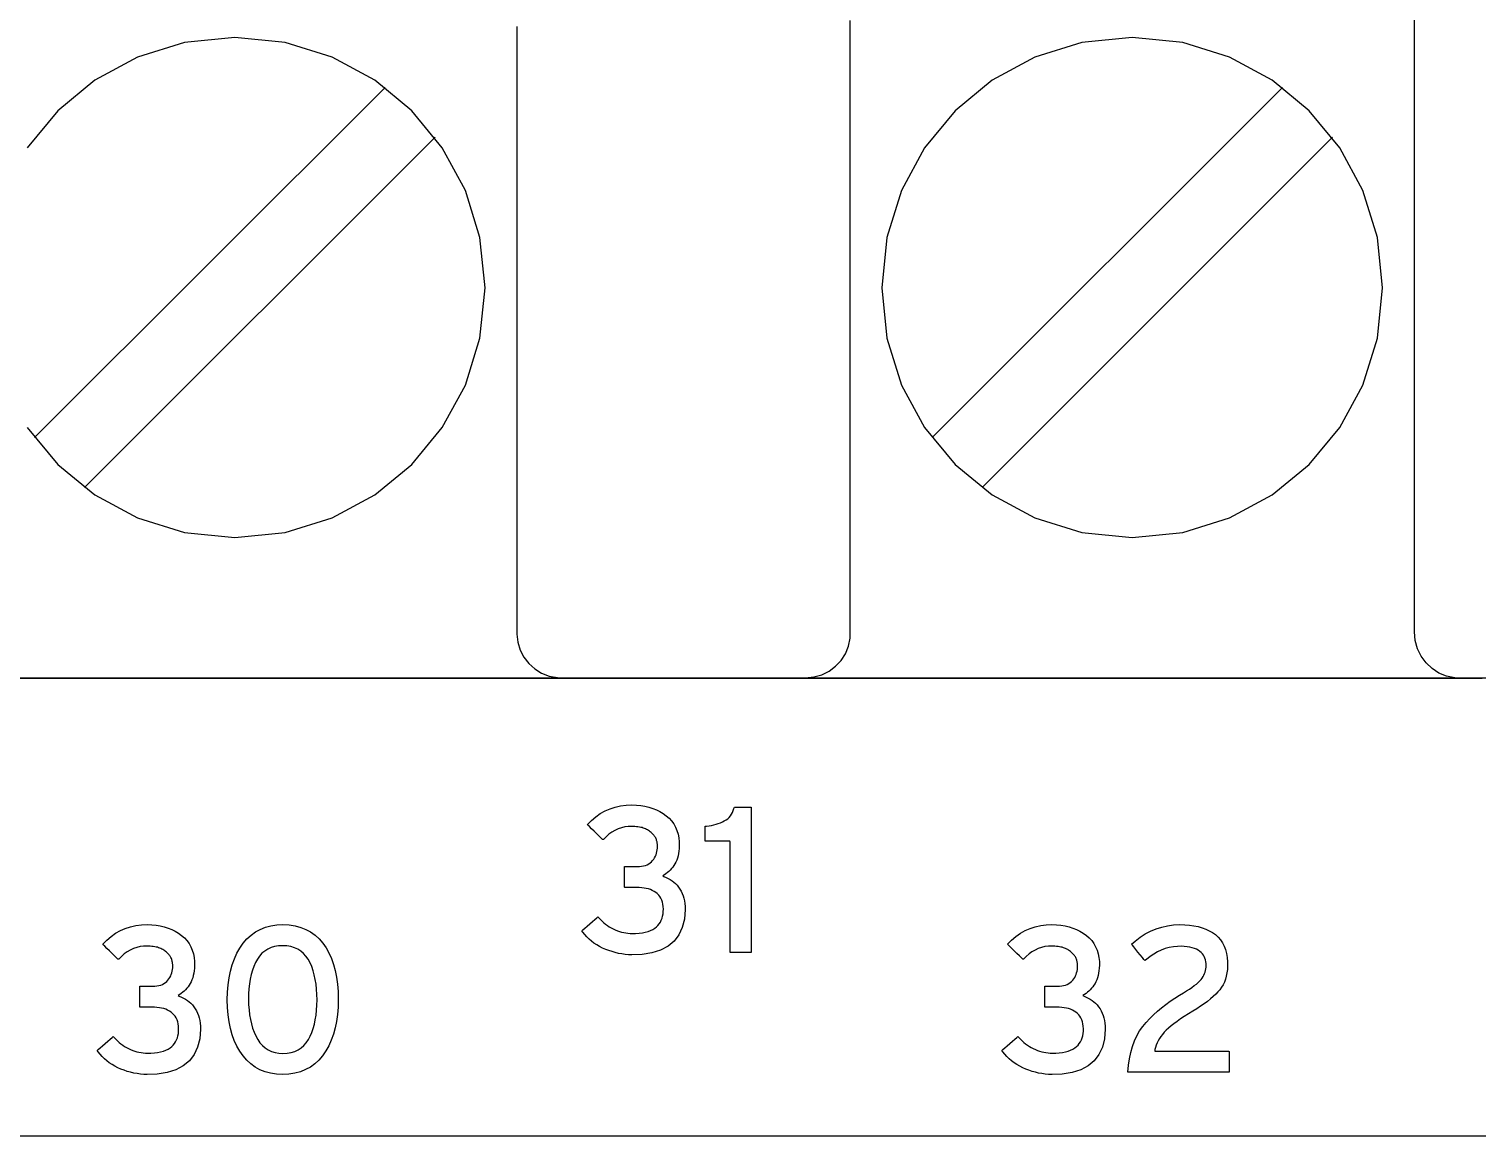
# Model space of a CAD drawing. Extents: x 1 to 47.7, y 0.2 to 35.
# Drawn here: x 36.133 to 37.102, y 8.915 to 9.655 of the extents above; entities that cross this region are included whole.
import ezdxf

# ---------------------------------------------------------------- set-up
doc = ezdxf.new("R2010")
doc.units = 0
doc.header["$MEASUREMENT"] = 0
for name, color, linetype in [('7_1__EMPTY_IO_BOARD_POSITI', 7, 'CONTINUOUS'), ('7_2___8__INDEPENDENT_INPUT', 7, 'CONTINUOUS'), ('7_3___8__OPTOISO_INDEPENDE', 7, 'CONTINUOUS'), ('7_4___24__OPTOISO_INDEPEND', 7, 'CONTINUOUS'), ('7_5___8__INDEPENDENT_INPUT', 7, 'CONTINUOUS'), ('7_6____8__INDEPENDENT_INPU', 7, 'CONTINUOUS'), ('7_7____8__OPTOISO_INDEPEND', 7, 'CONTINUOUS'), ('7_8____8__OPTOISO_INDEPEND', 7, 'CONTINUOUS'), ('8_0_____DWG', 7, 'CONTINUOUS')]:
    doc.layers.add(name, color=color, linetype=linetype)

msp = doc.modelspace()

# ---------------------------------------------------------------- linework, layer by layer
at = {"layer": '7_1__EMPTY_IO_BOARD_POSITI'}
msp.add_lwpolyline([(37.13743, 9.22102), (37.09913, 9.22102), (37.05649, 9.22102), (37.00964, 9.22102), (36.95875, 9.22102), (36.90397, 9.22102), (36.84545, 9.22102), (36.78335, 9.22102), (36.71782, 9.22102), (36.649, 9.22102), (36.57706, 9.22102), (36.50215, 9.22102), (36.42441, 9.22102), (36.34401, 9.22102), (36.2611, 9.22102), (36.17582, 9.22102), (36.08834, 9.22102)], dxfattribs=at)
at = {"layer": '7_2___8__INDEPENDENT_INPUT'}
for points in [[(37.10204, 9.22109), (37.10156, 9.22109), (37.1003, 9.22109), (37.0985, 9.22109), (37.0964, 9.22109), (37.09423, 9.22109), (37.09225, 9.22109), (37.09069, 9.22109), (37.08979, 9.22109), (37.08678, 9.22123), (37.08124, 9.22232), (37.07612, 9.22441), (37.07151, 9.22738), (37.06751, 9.23114), (37.06423, 9.23559), (37.06176, 9.24061), (37.06021, 9.24611), (37.05966, 9.25199), (37.05966, 9.26857), (37.05966, 9.31268), (37.05966, 9.37585), (37.05966, 9.4496), (37.05966, 9.52547), (37.05966, 9.59499), (37.05966, 9.64969), (37.05966, 9.6811)], [(36.45969, 9.65668), (36.45969, 9.62695), (36.45969, 9.57518), (36.45969, 9.50938), (36.45969, 9.43756), (36.45969, 9.36775), (36.45969, 9.30796), (36.45969, 9.26621), (36.45969, 9.25051), (36.46023, 9.24495), (36.46178, 9.23974), (36.46426, 9.23499), (36.46754, 9.23078), (36.47154, 9.22722), (36.47615, 9.22441), (36.48127, 9.22243), (36.4868, 9.2214), (36.49131, 9.22127), (36.50311, 9.22127), (36.52367, 9.22127), (36.54979, 9.22127), (36.57829, 9.22127), (36.606, 9.22127), (36.62974, 9.22127), (36.64631, 9.22127), (36.65254, 9.22127), (36.65824, 9.22179), (36.66358, 9.22331), (36.66846, 9.22571), (36.67277, 9.22891), (36.67642, 9.23281), (36.67931, 9.2373), (36.68134, 9.24229), (36.6824, 9.24769), (36.68253, 9.2546), (36.68253, 9.28433), (36.68253, 9.3361), (36.68253, 9.4019), (36.68253, 9.47372), (36.68253, 9.54353), (36.68253, 9.60332), (36.68253, 9.64507), (36.68253, 9.66077)], [(36.13223, 9.38863), (36.15267, 9.36391), (36.17745, 9.34351), (36.20589, 9.32811), (36.23732, 9.31838), (36.27108, 9.31499), (36.30477, 9.31838), (36.33617, 9.32811), (36.36458, 9.34351), (36.38933, 9.36391), (36.40976, 9.38863), (36.42519, 9.41701), (36.43494, 9.44838), (36.43834, 9.48206), (36.43494, 9.51577), (36.42519, 9.54718), (36.40976, 9.57563), (36.38933, 9.60042), (36.36458, 9.62088), (36.33617, 9.63634), (36.30477, 9.64611), (36.27108, 9.64952), (36.23732, 9.64611), (36.20589, 9.63634), (36.17745, 9.62088), (36.15267, 9.60042), (36.13223, 9.57563)], [(36.13723, 9.38183), (36.3715, 9.6161)], [(36.73723, 9.38183), (36.9715, 9.6161)], [(36.17065, 9.34841), (36.40492, 9.58268)], [(36.77066, 9.34841), (37.00492, 9.58268)], [(36.03925, 9.22109), (36.16509, 9.22109), (36.28646, 9.22109), (36.40295, 9.22109), (36.51408, 9.22109), (36.61943, 9.22109), (36.71854, 9.22109), (36.81096, 9.22109), (36.89627, 9.22109), (36.9361, 9.22109), (36.97399, 9.22109), (37.00988, 9.22109), (37.04371, 9.22109), (37.07542, 9.22109), (37.10496, 9.22109)]]:
    msp.add_lwpolyline(points, dxfattribs=at)
msp.add_lwpolyline([(36.70365, 9.48206), (36.70705, 9.44838), (36.7168, 9.41701), (36.73224, 9.38863), (36.75268, 9.36391), (36.77745, 9.34351), (36.80589, 9.32811), (36.83733, 9.31838), (36.87108, 9.31499), (36.90478, 9.31838), (36.93617, 9.32811), (36.96458, 9.34351), (36.98934, 9.36391), (37.00977, 9.38863), (37.02519, 9.41701), (37.03494, 9.44838), (37.03834, 9.48206), (37.03494, 9.51577), (37.02519, 9.54718), (37.00977, 9.57563), (36.98934, 9.60042), (36.96458, 9.62088), (36.93617, 9.63634), (36.90478, 9.64611), (36.87108, 9.64952), (36.83733, 9.64611), (36.80589, 9.63634), (36.77745, 9.62088), (36.75268, 9.60042), (36.73224, 9.57563), (36.7168, 9.54718), (36.70705, 9.51577)], close=True, dxfattribs=at)
at = {"layer": '7_3___8__OPTOISO_INDEPENDE'}
for points in [[(37.10204, 9.22109), (37.10156, 9.22109), (37.1003, 9.22109), (37.0985, 9.22109), (37.0964, 9.22109), (37.09423, 9.22109), (37.09225, 9.22109), (37.09069, 9.22109), (37.08979, 9.22109), (37.08678, 9.22123), (37.08124, 9.22232), (37.07612, 9.22441), (37.07151, 9.22738), (37.06751, 9.23114), (37.06423, 9.23559), (37.06176, 9.24061), (37.06021, 9.24611), (37.05966, 9.25199), (37.05966, 9.26857), (37.05966, 9.31268), (37.05966, 9.37585), (37.05966, 9.4496), (37.05966, 9.52547), (37.05966, 9.59499), (37.05966, 9.64969), (37.05966, 9.6811)], [(36.45969, 9.65668), (36.45969, 9.62695), (36.45969, 9.57518), (36.45969, 9.50938), (36.45969, 9.43756), (36.45969, 9.36775), (36.45969, 9.30796), (36.45969, 9.26621), (36.45969, 9.25051), (36.46023, 9.24495), (36.46178, 9.23974), (36.46426, 9.23499), (36.46754, 9.23078), (36.47154, 9.22722), (36.47615, 9.22441), (36.48127, 9.22243), (36.4868, 9.2214), (36.49131, 9.22127), (36.50311, 9.22127), (36.52367, 9.22127), (36.54979, 9.22127), (36.57829, 9.22127), (36.606, 9.22127), (36.62974, 9.22127), (36.64631, 9.22127), (36.65254, 9.22127), (36.65824, 9.22179), (36.66358, 9.22331), (36.66846, 9.22571), (36.67277, 9.22891), (36.67642, 9.23281), (36.67931, 9.2373), (36.68134, 9.24229), (36.6824, 9.24769), (36.68253, 9.2546), (36.68253, 9.28433), (36.68253, 9.3361), (36.68253, 9.4019), (36.68253, 9.47372), (36.68253, 9.54353), (36.68253, 9.60332), (36.68253, 9.64507), (36.68253, 9.66077)], [(36.13223, 9.38863), (36.15267, 9.36391), (36.17745, 9.34351), (36.20589, 9.32811), (36.23732, 9.31838), (36.27108, 9.31499), (36.30477, 9.31838), (36.33617, 9.32811), (36.36458, 9.34351), (36.38933, 9.36391), (36.40976, 9.38863), (36.42519, 9.41701), (36.43494, 9.44838), (36.43834, 9.48206), (36.43494, 9.51577), (36.42519, 9.54718), (36.40976, 9.57563), (36.38933, 9.60042), (36.36458, 9.62088), (36.33617, 9.63634), (36.30477, 9.64611), (36.27108, 9.64952), (36.23732, 9.64611), (36.20589, 9.63634), (36.17745, 9.62088), (36.15267, 9.60042), (36.13223, 9.57563)], [(36.13723, 9.38183), (36.3715, 9.6161)], [(36.73723, 9.38183), (36.9715, 9.6161)], [(36.17065, 9.34841), (36.40492, 9.58268)], [(36.77066, 9.34841), (37.00492, 9.58268)], [(36.03925, 9.22109), (36.16509, 9.22109), (36.28646, 9.22109), (36.40295, 9.22109), (36.51408, 9.22109), (36.61943, 9.22109), (36.71854, 9.22109), (36.81096, 9.22109), (36.89627, 9.22109), (36.9361, 9.22109), (36.97399, 9.22109), (37.00988, 9.22109), (37.04371, 9.22109), (37.07542, 9.22109), (37.10496, 9.22109)]]:
    msp.add_lwpolyline(points, dxfattribs=at)
msp.add_lwpolyline([(36.70365, 9.48206), (36.70705, 9.44838), (36.7168, 9.41701), (36.73224, 9.38863), (36.75268, 9.36391), (36.77745, 9.34351), (36.80589, 9.32811), (36.83733, 9.31838), (36.87108, 9.31499), (36.90478, 9.31838), (36.93617, 9.32811), (36.96458, 9.34351), (36.98934, 9.36391), (37.00977, 9.38863), (37.02519, 9.41701), (37.03494, 9.44838), (37.03834, 9.48206), (37.03494, 9.51577), (37.02519, 9.54718), (37.00977, 9.57563), (36.98934, 9.60042), (36.96458, 9.62088), (36.93617, 9.63634), (36.90478, 9.64611), (36.87108, 9.64952), (36.83733, 9.64611), (36.80589, 9.63634), (36.77745, 9.62088), (36.75268, 9.60042), (36.73224, 9.57563), (36.7168, 9.54718), (36.70705, 9.51577)], close=True, dxfattribs=at)
at = {"layer": '7_4___24__OPTOISO_INDEPEND'}
for points in [[(37.10204, 9.22109), (37.10156, 9.22109), (37.1003, 9.22109), (37.0985, 9.22109), (37.0964, 9.22109), (37.09423, 9.22109), (37.09225, 9.22109), (37.09069, 9.22109), (37.08979, 9.22109), (37.08678, 9.22123), (37.08124, 9.22232), (37.07612, 9.22441), (37.07151, 9.22738), (37.06751, 9.23114), (37.06423, 9.23559), (37.06176, 9.24061), (37.06021, 9.24611), (37.05966, 9.25199), (37.05966, 9.26857), (37.05966, 9.31268), (37.05966, 9.37585), (37.05966, 9.4496), (37.05966, 9.52547), (37.05966, 9.59499), (37.05966, 9.64969), (37.05966, 9.6811)], [(36.45969, 9.65668), (36.45969, 9.62695), (36.45969, 9.57518), (36.45969, 9.50938), (36.45969, 9.43756), (36.45969, 9.36775), (36.45969, 9.30796), (36.45969, 9.26621), (36.45969, 9.25051), (36.46023, 9.24495), (36.46178, 9.23974), (36.46426, 9.23499), (36.46754, 9.23078), (36.47154, 9.22722), (36.47615, 9.22441), (36.48127, 9.22243), (36.4868, 9.2214), (36.49131, 9.22127), (36.50311, 9.22127), (36.52367, 9.22127), (36.54979, 9.22127), (36.57829, 9.22127), (36.606, 9.22127), (36.62974, 9.22127), (36.64631, 9.22127), (36.65254, 9.22127), (36.65824, 9.22179), (36.66358, 9.22331), (36.66846, 9.22571), (36.67277, 9.22891), (36.67642, 9.23281), (36.67931, 9.2373), (36.68134, 9.24229), (36.6824, 9.24769), (36.68253, 9.2546), (36.68253, 9.28433), (36.68253, 9.3361), (36.68253, 9.4019), (36.68253, 9.47372), (36.68253, 9.54353), (36.68253, 9.60332), (36.68253, 9.64507), (36.68253, 9.66077)], [(36.13223, 9.38863), (36.15267, 9.36391), (36.17745, 9.34351), (36.20589, 9.32811), (36.23732, 9.31838), (36.27108, 9.31499), (36.30477, 9.31838), (36.33617, 9.32811), (36.36458, 9.34351), (36.38933, 9.36391), (36.40976, 9.38863), (36.42519, 9.41701), (36.43494, 9.44838), (36.43834, 9.48206), (36.43494, 9.51577), (36.42519, 9.54718), (36.40976, 9.57563), (36.38933, 9.60042), (36.36458, 9.62088), (36.33617, 9.63634), (36.30477, 9.64611), (36.27108, 9.64952), (36.23732, 9.64611), (36.20589, 9.63634), (36.17745, 9.62088), (36.15267, 9.60042), (36.13223, 9.57563)], [(36.13723, 9.38183), (36.3715, 9.6161)], [(36.73723, 9.38183), (36.9715, 9.6161)], [(36.17065, 9.34841), (36.40492, 9.58268)], [(36.77066, 9.34841), (37.00492, 9.58268)], [(36.03925, 9.22109), (36.16509, 9.22109), (36.28646, 9.22109), (36.40295, 9.22109), (36.51408, 9.22109), (36.61943, 9.22109), (36.71854, 9.22109), (36.81096, 9.22109), (36.89627, 9.22109), (36.9361, 9.22109), (36.97399, 9.22109), (37.00988, 9.22109), (37.04371, 9.22109), (37.07542, 9.22109), (37.10496, 9.22109)]]:
    msp.add_lwpolyline(points, dxfattribs=at)
msp.add_lwpolyline([(36.70365, 9.48206), (36.70705, 9.44838), (36.7168, 9.41701), (36.73224, 9.38863), (36.75268, 9.36391), (36.77745, 9.34351), (36.80589, 9.32811), (36.83733, 9.31838), (36.87108, 9.31499), (36.90478, 9.31838), (36.93617, 9.32811), (36.96458, 9.34351), (36.98934, 9.36391), (37.00977, 9.38863), (37.02519, 9.41701), (37.03494, 9.44838), (37.03834, 9.48206), (37.03494, 9.51577), (37.02519, 9.54718), (37.00977, 9.57563), (36.98934, 9.60042), (36.96458, 9.62088), (36.93617, 9.63634), (36.90478, 9.64611), (36.87108, 9.64952), (36.83733, 9.64611), (36.80589, 9.63634), (36.77745, 9.62088), (36.75268, 9.60042), (36.73224, 9.57563), (36.7168, 9.54718), (36.70705, 9.51577)], close=True, dxfattribs=at)
at = {"layer": '7_5___8__INDEPENDENT_INPUT'}
for points in [[(37.10204, 9.22109), (37.10156, 9.22109), (37.1003, 9.22109), (37.0985, 9.22109), (37.0964, 9.22109), (37.09423, 9.22109), (37.09225, 9.22109), (37.09069, 9.22109), (37.08979, 9.22109), (37.08678, 9.22123), (37.08124, 9.22232), (37.07612, 9.22441), (37.07151, 9.22738), (37.06751, 9.23114), (37.06423, 9.23559), (37.06176, 9.24061), (37.06021, 9.24611), (37.05966, 9.25199), (37.05966, 9.26857), (37.05966, 9.31268), (37.05966, 9.37585), (37.05966, 9.4496), (37.05966, 9.52547), (37.05966, 9.59499), (37.05966, 9.64969), (37.05966, 9.6811)], [(36.45969, 9.65668), (36.45969, 9.62695), (36.45969, 9.57518), (36.45969, 9.50938), (36.45969, 9.43756), (36.45969, 9.36775), (36.45969, 9.30796), (36.45969, 9.26621), (36.45969, 9.25051), (36.46023, 9.24495), (36.46178, 9.23974), (36.46426, 9.23499), (36.46754, 9.23078), (36.47154, 9.22722), (36.47615, 9.22441), (36.48127, 9.22243), (36.4868, 9.2214), (36.49131, 9.22127), (36.50311, 9.22127), (36.52367, 9.22127), (36.54979, 9.22127), (36.57829, 9.22127), (36.606, 9.22127), (36.62974, 9.22127), (36.64631, 9.22127), (36.65254, 9.22127), (36.65824, 9.22179), (36.66358, 9.22331), (36.66846, 9.22571), (36.67277, 9.22891), (36.67642, 9.23281), (36.67931, 9.2373), (36.68134, 9.24229), (36.6824, 9.24769), (36.68253, 9.2546), (36.68253, 9.28433), (36.68253, 9.3361), (36.68253, 9.4019), (36.68253, 9.47372), (36.68253, 9.54353), (36.68253, 9.60332), (36.68253, 9.64507), (36.68253, 9.66077)], [(36.13223, 9.38863), (36.15267, 9.36391), (36.17745, 9.34351), (36.20589, 9.32811), (36.23732, 9.31838), (36.27108, 9.31499), (36.30477, 9.31838), (36.33617, 9.32811), (36.36458, 9.34351), (36.38933, 9.36391), (36.40976, 9.38863), (36.42519, 9.41701), (36.43494, 9.44838), (36.43834, 9.48206), (36.43494, 9.51577), (36.42519, 9.54718), (36.40976, 9.57563), (36.38933, 9.60042), (36.36458, 9.62088), (36.33617, 9.63634), (36.30477, 9.64611), (36.27108, 9.64952), (36.23732, 9.64611), (36.20589, 9.63634), (36.17745, 9.62088), (36.15267, 9.60042), (36.13223, 9.57563)], [(36.13723, 9.38183), (36.3715, 9.6161)], [(36.73723, 9.38183), (36.9715, 9.6161)], [(36.17065, 9.34841), (36.40492, 9.58268)], [(36.77066, 9.34841), (37.00492, 9.58268)], [(36.03925, 9.22109), (36.16509, 9.22109), (36.28646, 9.22109), (36.40295, 9.22109), (36.51408, 9.22109), (36.61943, 9.22109), (36.71854, 9.22109), (36.81096, 9.22109), (36.89627, 9.22109), (36.9361, 9.22109), (36.97399, 9.22109), (37.00988, 9.22109), (37.04371, 9.22109), (37.07542, 9.22109), (37.10496, 9.22109)]]:
    msp.add_lwpolyline(points, dxfattribs=at)
msp.add_lwpolyline([(36.70365, 9.48206), (36.70705, 9.44838), (36.7168, 9.41701), (36.73224, 9.38863), (36.75268, 9.36391), (36.77745, 9.34351), (36.80589, 9.32811), (36.83733, 9.31838), (36.87108, 9.31499), (36.90478, 9.31838), (36.93617, 9.32811), (36.96458, 9.34351), (36.98934, 9.36391), (37.00977, 9.38863), (37.02519, 9.41701), (37.03494, 9.44838), (37.03834, 9.48206), (37.03494, 9.51577), (37.02519, 9.54718), (37.00977, 9.57563), (36.98934, 9.60042), (36.96458, 9.62088), (36.93617, 9.63634), (36.90478, 9.64611), (36.87108, 9.64952), (36.83733, 9.64611), (36.80589, 9.63634), (36.77745, 9.62088), (36.75268, 9.60042), (36.73224, 9.57563), (36.7168, 9.54718), (36.70705, 9.51577)], close=True, dxfattribs=at)
at = {"layer": '7_6____8__INDEPENDENT_INPU'}
for points in [[(37.10204, 9.22109), (37.10156, 9.22109), (37.1003, 9.22109), (37.0985, 9.22109), (37.0964, 9.22109), (37.09423, 9.22109), (37.09225, 9.22109), (37.09069, 9.22109), (37.08979, 9.22109), (37.08678, 9.22123), (37.08124, 9.22232), (37.07612, 9.22441), (37.07151, 9.22738), (37.06751, 9.23114), (37.06423, 9.23559), (37.06176, 9.24061), (37.06021, 9.24611), (37.05966, 9.25199), (37.05966, 9.26857), (37.05966, 9.31268), (37.05966, 9.37585), (37.05966, 9.4496), (37.05966, 9.52547), (37.05966, 9.59499), (37.05966, 9.64969), (37.05966, 9.6811)], [(36.45969, 9.65668), (36.45969, 9.62695), (36.45969, 9.57518), (36.45969, 9.50938), (36.45969, 9.43756), (36.45969, 9.36775), (36.45969, 9.30796), (36.45969, 9.26621), (36.45969, 9.25051), (36.46023, 9.24495), (36.46178, 9.23974), (36.46426, 9.23499), (36.46754, 9.23078), (36.47154, 9.22722), (36.47615, 9.22441), (36.48127, 9.22243), (36.4868, 9.2214), (36.49131, 9.22127), (36.50311, 9.22127), (36.52367, 9.22127), (36.54979, 9.22127), (36.57829, 9.22127), (36.606, 9.22127), (36.62974, 9.22127), (36.64631, 9.22127), (36.65254, 9.22127), (36.65824, 9.22179), (36.66358, 9.22331), (36.66846, 9.22571), (36.67277, 9.22891), (36.67642, 9.23281), (36.67931, 9.2373), (36.68134, 9.24229), (36.6824, 9.24769), (36.68253, 9.2546), (36.68253, 9.28433), (36.68253, 9.3361), (36.68253, 9.4019), (36.68253, 9.47372), (36.68253, 9.54353), (36.68253, 9.60332), (36.68253, 9.64507), (36.68253, 9.66077)], [(36.13223, 9.38863), (36.15267, 9.36391), (36.17745, 9.34351), (36.20589, 9.32811), (36.23732, 9.31838), (36.27108, 9.31499), (36.30477, 9.31838), (36.33617, 9.32811), (36.36458, 9.34351), (36.38933, 9.36391), (36.40976, 9.38863), (36.42519, 9.41701), (36.43494, 9.44838), (36.43834, 9.48206), (36.43494, 9.51577), (36.42519, 9.54718), (36.40976, 9.57563), (36.38933, 9.60042), (36.36458, 9.62088), (36.33617, 9.63634), (36.30477, 9.64611), (36.27108, 9.64952), (36.23732, 9.64611), (36.20589, 9.63634), (36.17745, 9.62088), (36.15267, 9.60042), (36.13223, 9.57563)], [(36.13723, 9.38183), (36.3715, 9.6161)], [(36.73723, 9.38183), (36.9715, 9.6161)], [(36.17065, 9.34841), (36.40492, 9.58268)], [(36.77066, 9.34841), (37.00492, 9.58268)], [(36.03925, 9.22109), (36.16509, 9.22109), (36.28646, 9.22109), (36.40295, 9.22109), (36.51408, 9.22109), (36.61943, 9.22109), (36.71854, 9.22109), (36.81096, 9.22109), (36.89627, 9.22109), (36.9361, 9.22109), (36.97399, 9.22109), (37.00988, 9.22109), (37.04371, 9.22109), (37.07542, 9.22109), (37.10496, 9.22109)]]:
    msp.add_lwpolyline(points, dxfattribs=at)
msp.add_lwpolyline([(36.70365, 9.48206), (36.70705, 9.44838), (36.7168, 9.41701), (36.73224, 9.38863), (36.75268, 9.36391), (36.77745, 9.34351), (36.80589, 9.32811), (36.83733, 9.31838), (36.87108, 9.31499), (36.90478, 9.31838), (36.93617, 9.32811), (36.96458, 9.34351), (36.98934, 9.36391), (37.00977, 9.38863), (37.02519, 9.41701), (37.03494, 9.44838), (37.03834, 9.48206), (37.03494, 9.51577), (37.02519, 9.54718), (37.00977, 9.57563), (36.98934, 9.60042), (36.96458, 9.62088), (36.93617, 9.63634), (36.90478, 9.64611), (36.87108, 9.64952), (36.83733, 9.64611), (36.80589, 9.63634), (36.77745, 9.62088), (36.75268, 9.60042), (36.73224, 9.57563), (36.7168, 9.54718), (36.70705, 9.51577)], close=True, dxfattribs=at)
at = {"layer": '7_7____8__OPTOISO_INDEPEND'}
for points in [[(37.10204, 9.22109), (37.10156, 9.22109), (37.1003, 9.22109), (37.0985, 9.22109), (37.0964, 9.22109), (37.09423, 9.22109), (37.09225, 9.22109), (37.09069, 9.22109), (37.08979, 9.22109), (37.08678, 9.22123), (37.08124, 9.22232), (37.07612, 9.22441), (37.07151, 9.22738), (37.06751, 9.23114), (37.06423, 9.23559), (37.06176, 9.24061), (37.06021, 9.24611), (37.05966, 9.25199), (37.05966, 9.26857), (37.05966, 9.31268), (37.05966, 9.37585), (37.05966, 9.4496), (37.05966, 9.52547), (37.05966, 9.59499), (37.05966, 9.64969), (37.05966, 9.6811)], [(36.45969, 9.65668), (36.45969, 9.62695), (36.45969, 9.57518), (36.45969, 9.50938), (36.45969, 9.43756), (36.45969, 9.36775), (36.45969, 9.30796), (36.45969, 9.26621), (36.45969, 9.25051), (36.46023, 9.24495), (36.46178, 9.23974), (36.46426, 9.23499), (36.46754, 9.23078), (36.47154, 9.22722), (36.47615, 9.22441), (36.48127, 9.22243), (36.4868, 9.2214), (36.49131, 9.22127), (36.50311, 9.22127), (36.52367, 9.22127), (36.54979, 9.22127), (36.57829, 9.22127), (36.606, 9.22127), (36.62974, 9.22127), (36.64631, 9.22127), (36.65254, 9.22127), (36.65824, 9.22179), (36.66358, 9.22331), (36.66846, 9.22571), (36.67277, 9.22891), (36.67642, 9.23281), (36.67931, 9.2373), (36.68134, 9.24229), (36.6824, 9.24769), (36.68253, 9.2546), (36.68253, 9.28433), (36.68253, 9.3361), (36.68253, 9.4019), (36.68253, 9.47372), (36.68253, 9.54353), (36.68253, 9.60332), (36.68253, 9.64507), (36.68253, 9.66077)], [(36.13223, 9.38863), (36.15267, 9.36391), (36.17745, 9.34351), (36.20589, 9.32811), (36.23732, 9.31838), (36.27108, 9.31499), (36.30477, 9.31838), (36.33617, 9.32811), (36.36458, 9.34351), (36.38933, 9.36391), (36.40976, 9.38863), (36.42519, 9.41701), (36.43494, 9.44838), (36.43834, 9.48206), (36.43494, 9.51577), (36.42519, 9.54718), (36.40976, 9.57563), (36.38933, 9.60042), (36.36458, 9.62088), (36.33617, 9.63634), (36.30477, 9.64611), (36.27108, 9.64952), (36.23732, 9.64611), (36.20589, 9.63634), (36.17745, 9.62088), (36.15267, 9.60042), (36.13223, 9.57563)], [(36.13723, 9.38183), (36.3715, 9.6161)], [(36.73723, 9.38183), (36.9715, 9.6161)], [(36.17065, 9.34841), (36.40492, 9.58268)], [(36.77066, 9.34841), (37.00492, 9.58268)], [(36.03925, 9.22109), (36.16509, 9.22109), (36.28646, 9.22109), (36.40295, 9.22109), (36.51408, 9.22109), (36.61943, 9.22109), (36.71854, 9.22109), (36.81096, 9.22109), (36.89627, 9.22109), (36.9361, 9.22109), (36.97399, 9.22109), (37.00988, 9.22109), (37.04371, 9.22109), (37.07542, 9.22109), (37.10496, 9.22109)]]:
    msp.add_lwpolyline(points, dxfattribs=at)
msp.add_lwpolyline([(36.70365, 9.48206), (36.70705, 9.44838), (36.7168, 9.41701), (36.73224, 9.38863), (36.75268, 9.36391), (36.77745, 9.34351), (36.80589, 9.32811), (36.83733, 9.31838), (36.87108, 9.31499), (36.90478, 9.31838), (36.93617, 9.32811), (36.96458, 9.34351), (36.98934, 9.36391), (37.00977, 9.38863), (37.02519, 9.41701), (37.03494, 9.44838), (37.03834, 9.48206), (37.03494, 9.51577), (37.02519, 9.54718), (37.00977, 9.57563), (36.98934, 9.60042), (36.96458, 9.62088), (36.93617, 9.63634), (36.90478, 9.64611), (36.87108, 9.64952), (36.83733, 9.64611), (36.80589, 9.63634), (36.77745, 9.62088), (36.75268, 9.60042), (36.73224, 9.57563), (36.7168, 9.54718), (36.70705, 9.51577)], close=True, dxfattribs=at)
at = {"layer": '7_8____8__OPTOISO_INDEPEND'}
for points in [[(37.10204, 9.22109), (37.10156, 9.22109), (37.1003, 9.22109), (37.0985, 9.22109), (37.0964, 9.22109), (37.09423, 9.22109), (37.09225, 9.22109), (37.09069, 9.22109), (37.08979, 9.22109), (37.08678, 9.22123), (37.08124, 9.22232), (37.07612, 9.22441), (37.07151, 9.22738), (37.06751, 9.23114), (37.06423, 9.23559), (37.06176, 9.24061), (37.06021, 9.24611), (37.05966, 9.25199), (37.05966, 9.26857), (37.05966, 9.31268), (37.05966, 9.37585), (37.05966, 9.4496), (37.05966, 9.52547), (37.05966, 9.59499), (37.05966, 9.64969), (37.05966, 9.6811)], [(36.45969, 9.65668), (36.45969, 9.62695), (36.45969, 9.57518), (36.45969, 9.50938), (36.45969, 9.43756), (36.45969, 9.36775), (36.45969, 9.30796), (36.45969, 9.26621), (36.45969, 9.25051), (36.46023, 9.24495), (36.46178, 9.23974), (36.46426, 9.23499), (36.46754, 9.23078), (36.47154, 9.22722), (36.47615, 9.22441), (36.48127, 9.22243), (36.4868, 9.2214), (36.49131, 9.22127), (36.50311, 9.22127), (36.52367, 9.22127), (36.54979, 9.22127), (36.57829, 9.22127), (36.606, 9.22127), (36.62974, 9.22127), (36.64631, 9.22127), (36.65254, 9.22127), (36.65824, 9.22179), (36.66358, 9.22331), (36.66846, 9.22571), (36.67277, 9.22891), (36.67642, 9.23281), (36.67931, 9.2373), (36.68134, 9.24229), (36.6824, 9.24769), (36.68253, 9.2546), (36.68253, 9.28433), (36.68253, 9.3361), (36.68253, 9.4019), (36.68253, 9.47372), (36.68253, 9.54353), (36.68253, 9.60332), (36.68253, 9.64507), (36.68253, 9.66077)], [(36.13223, 9.38863), (36.15267, 9.36391), (36.17745, 9.34351), (36.20589, 9.32811), (36.23732, 9.31838), (36.27108, 9.31499), (36.30477, 9.31838), (36.33617, 9.32811), (36.36458, 9.34351), (36.38933, 9.36391), (36.40976, 9.38863), (36.42519, 9.41701), (36.43494, 9.44838), (36.43834, 9.48206), (36.43494, 9.51577), (36.42519, 9.54718), (36.40976, 9.57563), (36.38933, 9.60042), (36.36458, 9.62088), (36.33617, 9.63634), (36.30477, 9.64611), (36.27108, 9.64952), (36.23732, 9.64611), (36.20589, 9.63634), (36.17745, 9.62088), (36.15267, 9.60042), (36.13223, 9.57563)], [(36.13723, 9.38183), (36.3715, 9.6161)], [(36.73723, 9.38183), (36.9715, 9.6161)], [(36.17065, 9.34841), (36.40492, 9.58268)], [(36.77066, 9.34841), (37.00492, 9.58268)], [(36.03925, 9.22109), (36.16509, 9.22109), (36.28646, 9.22109), (36.40295, 9.22109), (36.51408, 9.22109), (36.61943, 9.22109), (36.71854, 9.22109), (36.81096, 9.22109), (36.89627, 9.22109), (36.9361, 9.22109), (36.97399, 9.22109), (37.00988, 9.22109), (37.04371, 9.22109), (37.07542, 9.22109), (37.10496, 9.22109)]]:
    msp.add_lwpolyline(points, dxfattribs=at)
msp.add_lwpolyline([(36.70365, 9.48206), (36.70705, 9.44838), (36.7168, 9.41701), (36.73224, 9.38863), (36.75268, 9.36391), (36.77745, 9.34351), (36.80589, 9.32811), (36.83733, 9.31838), (36.87108, 9.31499), (36.90478, 9.31838), (36.93617, 9.32811), (36.96458, 9.34351), (36.98934, 9.36391), (37.00977, 9.38863), (37.02519, 9.41701), (37.03494, 9.44838), (37.03834, 9.48206), (37.03494, 9.51577), (37.02519, 9.54718), (37.00977, 9.57563), (36.98934, 9.60042), (36.96458, 9.62088), (36.93617, 9.63634), (36.90478, 9.64611), (36.87108, 9.64952), (36.83733, 9.64611), (36.80589, 9.63634), (36.77745, 9.62088), (36.75268, 9.60042), (36.73224, 9.57563), (36.7168, 9.54718), (36.70705, 9.51577)], close=True, dxfattribs=at)
at = {"layer": '8_0_____DWG'}
for points in [[(36.57218, 9.06632), (36.57163, 9.05989), (36.5702, 9.05421), (36.5679, 9.0493), (36.56473, 9.04516), (36.56068, 9.04178), (36.55576, 9.03916), (36.54997, 9.03731), (36.54331, 9.03623), (36.53658, 9.03592), (36.53429, 9.03603), (36.53203, 9.03624), (36.5298, 9.03655), (36.52759, 9.03696), (36.52541, 9.03747), (36.52325, 9.03808), (36.52112, 9.03879), (36.51901, 9.0396), (36.51693, 9.04052), (36.51492, 9.04155), (36.51301, 9.04266), (36.5112, 9.04385), (36.5095, 9.04513), (36.5079, 9.04649), (36.50639, 9.04793), (36.50499, 9.04946), (36.50369, 9.05107), (36.50307, 9.05209), (36.50375, 9.05268), (36.50498, 9.05376), (36.50659, 9.05516), (36.50839, 9.05673), (36.51018, 9.05829), (36.51179, 9.05969), (36.51303, 9.06077), (36.51371, 9.06136), (36.51438, 9.06072), (36.51546, 9.05954), (36.51657, 9.05843), (36.51773, 9.05739), (36.51892, 9.05642), (36.52014, 9.05552), (36.5214, 9.05469), (36.5227, 9.05393), (36.52404, 9.05325), (36.52543, 9.05264), (36.52683, 9.05209), (36.52823, 9.05162), (36.52964, 9.05122), (36.53105, 9.05089), (36.53246, 9.05063), (36.53387, 9.05044), (36.53529, 9.05033), (36.53672, 9.05028), (36.53905, 9.05032), (36.54137, 9.05047), (36.54353, 9.05073), (36.54552, 9.05111), (36.54735, 9.05159), (36.549, 9.05218), (36.55049, 9.05289), (36.55181, 9.05371), (36.55296, 9.05463), (36.55394, 9.05561), (36.55481, 9.05668), (36.55555, 9.05783), (36.55618, 9.05907), (36.55669, 9.0604), (36.55708, 9.06181), (36.55736, 9.06331), (36.55752, 9.0649), (36.55756, 9.06657), (36.55746, 9.06821), (36.55724, 9.06975), (36.55691, 9.07118), (36.55646, 9.07252), (36.5559, 9.07376), (36.55523, 9.0749), (36.55444, 9.07594), (36.55354, 9.07687), (36.55252, 9.0777), (36.55139, 9.07841), (36.55019, 9.07904), (36.54891, 9.07957), (36.54757, 9.08002), (36.54614, 9.08038), (36.54465, 9.08065), (36.54308, 9.08084), (36.54143, 9.08093), (36.5404, 9.08095), (36.53985, 9.08095), (36.53884, 9.08095), (36.53752, 9.08095), (36.53606, 9.08095), (36.53459, 9.08095), (36.53328, 9.08095), (36.53227, 9.08095), (36.53172, 9.08095), (36.53166, 9.08111), (36.53166, 9.08212), (36.53166, 9.08382), (36.53166, 9.08597), (36.53166, 9.08833), (36.53166, 9.09066), (36.53166, 9.09271), (36.53166, 9.09423), (36.53166, 9.095), (36.53182, 9.09504), (36.53251, 9.09504), (36.53361, 9.09504), (36.53496, 9.09504), (36.53642, 9.09504), (36.53784, 9.09504), (36.53907, 9.09504), (36.53995, 9.09504), (36.54034, 9.09504), (36.54162, 9.09508), (36.54302, 9.09522), (36.54433, 9.09546), (36.54556, 9.0958), (36.5467, 9.09625), (36.54776, 9.0968), (36.54873, 9.09745), (36.54961, 9.0982), (36.55042, 9.09906), (36.5511, 9.09995), (36.55171, 9.10087), (36.55223, 9.10185), (36.55267, 9.10286), (36.55303, 9.10392), (36.55331, 9.10502), (36.5535, 9.10616), (36.55361, 9.10735), (36.55364, 9.10847), (36.55363, 9.10896), (36.5536, 9.10944), (36.55356, 9.10994), (36.5535, 9.11044), (36.55342, 9.11095), (36.55333, 9.11147), (36.55321, 9.11199), (36.55308, 9.11252), (36.55292, 9.11306), (36.55269, 9.11359), (36.55243, 9.11411), (36.55214, 9.11461), (36.55183, 9.1151), (36.55148, 9.11558), (36.55111, 9.11605), (36.55071, 9.11651), (36.55028, 9.11695), (36.54982, 9.1174), (36.54933, 9.11786), (36.54881, 9.1183), (36.54825, 9.11872), (36.54766, 9.11911), (36.54704, 9.11949), (36.54638, 9.11984), (36.54569, 9.12017), (36.54496, 9.12049), (36.54418, 9.12077), (36.54334, 9.12101), (36.54246, 9.12122), (36.54153, 9.1214), (36.54056, 9.12155), (36.53954, 9.12167), (36.53848, 9.12176), (36.53738, 9.12181), (36.53623, 9.12184), (36.53415, 9.12176), (36.53178, 9.12146), (36.5295, 9.12093), (36.5273, 9.12018), (36.52518, 9.1192), (36.52314, 9.118), (36.52118, 9.11658), (36.51931, 9.11493), (36.51752, 9.11306), (36.51699, 9.11304), (36.51608, 9.11394), (36.5147, 9.11529), (36.51304, 9.11692), (36.51128, 9.11866), (36.5096, 9.12031), (36.50817, 9.12172), (36.50718, 9.12269), (36.50681, 9.12305), (36.50953, 9.12583), (36.51239, 9.12828), (36.51541, 9.1304), (36.51858, 9.13219), (36.5219, 9.13365), (36.52537, 9.13478), (36.52899, 9.13559), (36.53275, 9.13606), (36.53655, 9.13621), (36.53957, 9.1361), (36.54247, 9.13581), (36.54526, 9.13536), (36.54794, 9.13472), (36.55049, 9.13392), (36.55293, 9.13295), (36.55525, 9.1318), (36.55746, 9.13048), (36.55954, 9.12898), (36.56142, 9.12731), (36.56307, 9.1255), (36.5645, 9.12353), (36.56569, 9.12141), (36.56667, 9.11914), (36.56741, 9.11673), (36.56793, 9.11416), (36.56821, 9.11144), (36.56825, 9.10899), (36.56814, 9.10713), (36.56795, 9.10537), (36.56769, 9.1037), (36.56736, 9.10213), (36.56696, 9.10065), (36.56648, 9.09927), (36.56593, 9.09799), (36.5653, 9.09679), (36.56459, 9.09568), (36.56382, 9.09462), (36.563, 9.09362), (36.56214, 9.09267), (36.56124, 9.09178), (36.56029, 9.09094), (36.55929, 9.09016), (36.55825, 9.08943), (36.55716, 9.08876), (36.55794, 9.08826), (36.5594, 9.08773), (36.5608, 9.0871), (36.56213, 9.08637), (36.56339, 9.08554), (36.56458, 9.08461), (36.5657, 9.08358), (36.56675, 9.08246), (36.56772, 9.08123), (36.56863, 9.07994), (36.56944, 9.07856), (36.57015, 9.07708), (36.57075, 9.07552), (36.57124, 9.07387), (36.57163, 9.07212), (36.57192, 9.07028), (36.5721, 9.06835)], [(36.60227, 9.03747), (36.60227, 9.04032), (36.60227, 9.04791), (36.60227, 9.05877), (36.60227, 9.07145), (36.60227, 9.0845), (36.60227, 9.09645), (36.60227, 9.10586), (36.60227, 9.11126), (36.6021, 9.112), (36.60089, 9.112), (36.59878, 9.112), (36.59611, 9.112), (36.59318, 9.112), (36.59034, 9.112), (36.58791, 9.112), (36.58621, 9.112), (36.58557, 9.112), (36.58557, 9.11238), (36.58557, 9.11341), (36.58557, 9.11487), (36.58557, 9.11658), (36.58557, 9.11833), (36.58557, 9.11994), (36.58557, 9.12121), (36.58557, 9.12194), (36.58644, 9.12211), (36.58813, 9.1223), (36.58976, 9.12256), (36.59133, 9.12288), (36.59284, 9.12327), (36.5943, 9.12373), (36.5957, 9.12425), (36.59704, 9.12484), (36.59832, 9.1255), (36.5995, 9.1262), (36.60058, 9.127), (36.60154, 9.1279), (36.60241, 9.12891), (36.60316, 9.13001), (36.60381, 9.13121), (36.60434, 9.13251), (36.60478, 9.13391), (36.60507, 9.13465), (36.60589, 9.13465), (36.60733, 9.13465), (36.60916, 9.13465), (36.61116, 9.13465), (36.6131, 9.13465), (36.61476, 9.13465), (36.61592, 9.13465), (36.61636, 9.13465), (36.61636, 9.13093), (36.61636, 9.12104), (36.61636, 9.10688), (36.61636, 9.09034), (36.61636, 9.07333), (36.61636, 9.05774), (36.61636, 9.04548), (36.61636, 9.03844), (36.61622, 9.03747), (36.6152, 9.03747), (36.61342, 9.03747), (36.61116, 9.03747), (36.60869, 9.03747), (36.60629, 9.03747), (36.60424, 9.03747), (36.60281, 9.03747)], [(36.24814, 8.98629), (36.24759, 8.97985), (36.24616, 8.97418), (36.24386, 8.96927), (36.24068, 8.96512), (36.23664, 8.96174), (36.23172, 8.95913), (36.22592, 8.95728), (36.21926, 8.9562), (36.21252, 8.95589), (36.21024, 8.956), (36.20798, 8.95621), (36.20575, 8.95652), (36.20355, 8.95692), (36.20136, 8.95743), (36.1992, 8.95804), (36.19707, 8.95875), (36.19496, 8.95956), (36.19287, 8.96048), (36.19086, 8.96151), (36.18896, 8.96263), (36.18715, 8.96382), (36.18544, 8.9651), (36.18384, 8.96646), (36.18234, 8.9679), (36.18094, 8.96943), (36.17965, 8.97104), (36.17903, 8.97206), (36.17971, 8.97265), (36.18094, 8.97373), (36.18255, 8.97513), (36.18435, 8.9767), (36.18614, 8.97827), (36.18775, 8.97967), (36.18899, 8.98075), (36.18966, 8.98134), (36.19034, 8.9807), (36.19142, 8.97951), (36.19253, 8.9784), (36.19368, 8.97736), (36.19487, 8.97639), (36.1961, 8.97549), (36.19736, 8.97466), (36.19866, 8.9739), (36.2, 8.97322), (36.20138, 8.9726), (36.20278, 8.97206), (36.20419, 8.97159), (36.20559, 8.97119), (36.207, 8.97086), (36.20842, 8.9706), (36.20983, 8.97042), (36.21125, 8.9703), (36.21267, 8.97026), (36.215, 8.9703), (36.21733, 8.97045), (36.21948, 8.97071), (36.22147, 8.97108), (36.2233, 8.97156), (36.22495, 8.97215), (36.22644, 8.97285), (36.22776, 8.97367), (36.22891, 8.9746), (36.22989, 8.97558), (36.23075, 8.97664), (36.2315, 8.9778), (36.23213, 8.97904), (36.23264, 8.98037), (36.23304, 8.98178), (36.23332, 8.98328), (36.23348, 8.98487), (36.23351, 8.98654), (36.23341, 8.98818), (36.23319, 8.98972), (36.23286, 8.99115), (36.23241, 8.99249), (36.23185, 8.99373), (36.23118, 8.99487), (36.23039, 8.99591), (36.22949, 8.99684), (36.22847, 8.99767), (36.22734, 8.99838), (36.22614, 8.99901), (36.22487, 8.99954), (36.22352, 8.99999), (36.2221, 9.00035), (36.2206, 9.00062), (36.21903, 9.00081), (36.21739, 9.0009), (36.21636, 9.00092), (36.2158, 9.00092), (36.21479, 9.00092), (36.21348, 9.00092), (36.21201, 9.00092), (36.21054, 9.00092), (36.20923, 9.00092), (36.20821, 9.00092), (36.20766, 9.00092), (36.2076, 9.00108), (36.2076, 9.00209), (36.2076, 9.00379), (36.2076, 9.00594), (36.2076, 9.0083), (36.2076, 9.01063), (36.2076, 9.01268), (36.2076, 9.0142), (36.2076, 9.01496), (36.20776, 9.01501), (36.20845, 9.01501), (36.20955, 9.01501), (36.21091, 9.01501), (36.21237, 9.01501), (36.21379, 9.01501), (36.21501, 9.01501), (36.2159, 9.01501), (36.21629, 9.01501), (36.21756, 9.01505), (36.21896, 9.01518), (36.22028, 9.01543), (36.22151, 9.01577), (36.22265, 9.01622), (36.22371, 9.01677), (36.22468, 9.01742), (36.22557, 9.01817), (36.22637, 9.01903), (36.22706, 9.01991), (36.22766, 9.02084), (36.22818, 9.02181), (36.22862, 9.02283), (36.22898, 9.02389), (36.22925, 9.02499), (36.22945, 9.02613), (36.22956, 9.02732), (36.22959, 9.02844), (36.22958, 9.02893), (36.22955, 9.02941), (36.22951, 9.02991), (36.22944, 9.03041), (36.22937, 9.03092), (36.22927, 9.03144), (36.22916, 9.03196), (36.22904, 9.03249), (36.22888, 9.03303), (36.22865, 9.03356), (36.22839, 9.03408), (36.2281, 9.03458), (36.22778, 9.03507), (36.22744, 9.03555), (36.22707, 9.03602), (36.22667, 9.03648), (36.22624, 9.03692), (36.22578, 9.03737), (36.22529, 9.03783), (36.22476, 9.03827), (36.2242, 9.03868), (36.22361, 9.03908), (36.22298, 9.03945), (36.22232, 9.03981), (36.22163, 9.04014), (36.2209, 9.04045), (36.22012, 9.04074), (36.21929, 9.04098), (36.21841, 9.04119), (36.21748, 9.04137), (36.21651, 9.04152), (36.2155, 9.04164), (36.21443, 9.04173), (36.21332, 9.04178), (36.21217, 9.04181), (36.21009, 9.04173), (36.20773, 9.04143), (36.20545, 9.0409), (36.20325, 9.04015), (36.20113, 9.03917), (36.19909, 9.03797), (36.19714, 9.03655), (36.19526, 9.0349), (36.19347, 9.03303), (36.19295, 9.03301), (36.19204, 9.03391), (36.19066, 9.03526), (36.189, 9.03689), (36.18724, 9.03863), (36.18555, 9.04028), (36.18413, 9.04169), (36.18314, 9.04266), (36.18277, 9.04302), (36.18548, 9.0458), (36.18835, 9.04825), (36.19136, 9.05037), (36.19453, 9.05216), (36.19785, 9.05362), (36.20131, 9.05475), (36.20493, 9.05556), (36.2087, 9.05603), (36.21249, 9.05618), (36.21552, 9.05607), (36.21842, 9.05578), (36.22121, 9.05532), (36.22388, 9.05469), (36.22644, 9.05389), (36.22888, 9.05292), (36.2312, 9.05177), (36.2334, 9.05045), (36.23548, 9.04895), (36.23737, 9.04728), (36.23902, 9.04547), (36.24045, 9.0435), (36.24165, 9.04138), (36.24262, 9.03911), (36.24337, 9.03669), (36.24388, 9.03413), (36.24417, 9.03141), (36.24421, 9.02896), (36.2441, 9.0271), (36.24391, 9.02534), (36.24365, 9.02367), (36.24332, 9.0221), (36.24291, 9.02063), (36.24243, 9.01924), (36.24188, 9.01796), (36.24126, 9.01677), (36.24054, 9.01565), (36.23977, 9.01459), (36.23896, 9.01359), (36.23809, 9.01264), (36.23719, 9.01175), (36.23624, 9.01091), (36.23524, 9.01013), (36.2342, 9.0094), (36.23311, 9.00873), (36.23388, 9.00823), (36.23535, 9.0077), (36.23676, 9.00707), (36.23809, 9.00634), (36.23935, 9.00551), (36.24054, 9.00458), (36.24165, 9.00355), (36.2427, 9.00243), (36.24368, 9.0012), (36.24459, 8.99991), (36.24539, 8.99853), (36.2461, 8.99705), (36.24669, 8.99549), (36.24719, 8.99384), (36.24758, 8.99209), (36.24787, 8.99025), (36.24806, 8.98832)], [(36.34026, 9.0062), (36.34013, 9.00105), (36.33974, 8.99614), (36.33909, 8.99148), (36.33818, 8.98704), (36.33701, 8.98285), (36.33558, 8.9789), (36.33389, 8.97518), (36.33194, 8.9717), (36.32972, 8.96847), (36.32725, 8.96559), (36.32453, 8.96308), (36.32156, 8.96095), (36.31834, 8.95919), (36.31488, 8.9578), (36.31117, 8.95679), (36.30721, 8.95615), (36.30301, 8.95588), (36.29884, 8.95614), (36.29493, 8.95678), (36.29125, 8.95779), (36.28782, 8.95916), (36.28464, 8.9609), (36.28169, 8.96302), (36.279, 8.9655), (36.27654, 8.96835), (36.27433, 8.97153), (36.27238, 8.97496), (36.27069, 8.97863), (36.26926, 8.98256), (36.26809, 8.98673), (36.26718, 8.99116), (36.26653, 8.99583), (36.26613, 9.00075), (36.266, 9.00593), (36.26614, 9.01109), (36.26653, 9.01601), (36.26719, 9.02069), (36.26812, 9.02513), (36.26931, 9.02933), (36.27076, 9.03329), (36.27247, 9.03701), (36.27445, 9.04049), (36.27669, 9.04373), (36.27917, 9.04662), (36.28189, 9.04913), (36.28486, 9.05126), (36.28806, 9.053), (36.2915, 9.05437), (36.29518, 9.05535), (36.2991, 9.05596), (36.30326, 9.05618), (36.30747, 9.05593), (36.31142, 9.05531), (36.31512, 9.05432), (36.31857, 9.05296), (36.32177, 9.05124), (36.32472, 9.04914), (36.32741, 9.04667), (36.32986, 9.04383), (36.33205, 9.04065), (36.33397, 9.03721), (36.33564, 9.03352), (36.33705, 9.02959), (36.33821, 9.02541), (36.33911, 9.02098), (36.33975, 9.0163), (36.34014, 9.01137)], [(36.85305, 8.98629), (36.8525, 8.97985), (36.85107, 8.97418), (36.84877, 8.96927), (36.8456, 8.96512), (36.84155, 8.96174), (36.83663, 8.95913), (36.83084, 8.95728), (36.82417, 8.9562), (36.81743, 8.95589), (36.81515, 8.956), (36.8129, 8.95621), (36.81067, 8.95652), (36.80846, 8.95692), (36.80628, 8.95743), (36.80412, 8.95804), (36.80199, 8.95875), (36.79988, 8.95956), (36.7978, 8.96048), (36.79579, 8.96151), (36.79387, 8.96263), (36.79207, 8.96382), (36.79036, 8.9651), (36.78876, 8.96646), (36.78726, 8.9679), (36.78586, 8.96943), (36.78456, 8.97104), (36.78394, 8.97206), (36.78462, 8.97265), (36.78586, 8.97373), (36.78746, 8.97513), (36.78926, 8.9767), (36.79105, 8.97827), (36.79266, 8.97967), (36.7939, 8.98075), (36.79458, 8.98134), (36.79525, 8.9807), (36.79633, 8.97951), (36.79744, 8.9784), (36.7986, 8.97736), (36.79979, 8.97639), (36.80101, 8.97549), (36.80227, 8.97466), (36.80357, 8.9739), (36.80491, 8.97322), (36.8063, 8.9726), (36.8077, 8.97206), (36.8091, 8.97159), (36.81051, 8.97119), (36.81192, 8.97086), (36.81333, 8.9706), (36.81475, 8.97042), (36.81616, 8.9703), (36.81759, 8.97026), (36.81991, 8.9703), (36.82224, 8.97045), (36.8244, 8.97071), (36.82639, 8.97108), (36.82821, 8.97156), (36.82986, 8.97215), (36.83135, 8.97285), (36.83267, 8.97367), (36.83382, 8.9746), (36.8348, 8.97558), (36.83567, 8.97664), (36.83641, 8.9778), (36.83704, 8.97904), (36.83756, 8.98037), (36.83795, 8.98178), (36.83823, 8.98328), (36.83839, 8.98487), (36.83843, 8.98654), (36.83832, 8.98818), (36.8381, 8.98972), (36.83777, 8.99115), (36.83733, 8.99249), (36.83677, 8.99373), (36.83609, 8.99487), (36.8353, 8.99591), (36.8344, 8.99684), (36.83338, 8.99767), (36.83225, 8.99838), (36.83105, 8.99901), (36.82978, 8.99954), (36.82843, 8.99999), (36.82701, 9.00035), (36.82552, 9.00062), (36.82395, 9.00081), (36.8223, 9.0009), (36.82127, 9.00092), (36.82072, 9.00092), (36.8197, 9.00092), (36.81839, 9.00092), (36.81692, 9.00092), (36.81545, 9.00092), (36.81414, 9.00092), (36.81313, 9.00092), (36.81257, 9.00092), (36.81251, 9.00108), (36.81251, 9.00209), (36.81251, 9.00379), (36.81251, 9.00594), (36.81251, 9.0083), (36.81251, 9.01063), (36.81251, 9.01268), (36.81251, 9.0142), (36.81251, 9.01496), (36.81267, 9.01501), (36.81336, 9.01501), (36.81446, 9.01501), (36.81582, 9.01501), (36.81728, 9.01501), (36.8187, 9.01501), (36.81993, 9.01501), (36.82081, 9.01501), (36.8212, 9.01501), (36.82248, 9.01505), (36.82388, 9.01518), (36.82519, 9.01543), (36.82642, 9.01577), (36.82757, 9.01622), (36.82862, 9.01677), (36.8296, 9.01742), (36.83048, 9.01817), (36.83129, 9.01903), (36.83197, 9.01991), (36.83257, 9.02084), (36.83309, 9.02181), (36.83353, 9.02283), (36.83389, 9.02389), (36.83417, 9.02499), (36.83436, 9.02613), (36.83447, 9.02732), (36.8345, 9.02844), (36.83449, 9.02893), (36.83446, 9.02941), (36.83442, 9.02991), (36.83436, 9.03041), (36.83428, 9.03092), (36.83419, 9.03144), (36.83408, 9.03196), (36.83395, 9.03249), (36.83379, 9.03303), (36.83356, 9.03356), (36.8333, 9.03408), (36.83301, 9.03458), (36.8327, 9.03507), (36.83235, 9.03555), (36.83198, 9.03602), (36.83158, 9.03648), (36.83115, 9.03692), (36.83069, 9.03737), (36.8302, 9.03783), (36.82968, 9.03827), (36.82912, 9.03868), (36.82852, 9.03908), (36.8279, 9.03945), (36.82724, 9.03981), (36.82654, 9.04014), (36.82582, 9.04045), (36.82504, 9.04074), (36.8242, 9.04098), (36.82332, 9.04119), (36.8224, 9.04137), (36.82143, 9.04152), (36.82041, 9.04164), (36.81935, 9.04173), (36.81824, 9.04178), (36.81708, 9.04181), (36.81501, 9.04173), (36.81264, 9.04143), (36.81036, 9.0409), (36.80816, 9.04015), (36.80604, 9.03917), (36.804, 9.03797), (36.80205, 9.03655), (36.80018, 9.0349), (36.79839, 9.03303), (36.79786, 9.03301), (36.79695, 9.03391), (36.79557, 9.03526), (36.79391, 9.03689), (36.79215, 9.03863), (36.79047, 9.04028), (36.78904, 9.04169), (36.78805, 9.04266), (36.78768, 9.04302), (36.79039, 9.0458), (36.79326, 9.04825), (36.79627, 9.05037), (36.79944, 9.05216), (36.80275, 9.05362), (36.80622, 9.05475), (36.80984, 9.05556), (36.81361, 9.05603), (36.8174, 9.05618), (36.82043, 9.05607), (36.82334, 9.05578), (36.82613, 9.05532), (36.8288, 9.05469), (36.83135, 9.05389), (36.83379, 9.05292), (36.83611, 9.05177), (36.83831, 9.05045), (36.8404, 9.04895), (36.84228, 9.04728), (36.84394, 9.04547), (36.84536, 9.0435), (36.84656, 9.04138), (36.84753, 9.03911), (36.84828, 9.03669), (36.8488, 9.03413), (36.84908, 9.03141), (36.84912, 9.02896), (36.84901, 9.0271), (36.84882, 9.02534), (36.84856, 9.02367), (36.84823, 9.0221), (36.84783, 9.02063), (36.84735, 9.01924), (36.8468, 9.01796), (36.84617, 9.01677), (36.84546, 9.01565), (36.84468, 9.01459), (36.84387, 9.01359), (36.84301, 9.01264), (36.8421, 9.01175), (36.84115, 9.01091), (36.84015, 9.01013), (36.83911, 9.0094), (36.83802, 9.00873), (36.8388, 9.00823), (36.84027, 9.0077), (36.84167, 9.00707), (36.843, 9.00634), (36.84426, 9.00551), (36.84545, 9.00458), (36.84657, 9.00355), (36.84762, 9.00243), (36.84859, 9.0012), (36.8495, 8.99991), (36.85031, 8.99853), (36.85101, 8.99705), (36.85161, 8.99549), (36.8521, 8.99384), (36.8525, 8.99209), (36.85278, 8.99025), (36.85297, 8.98832)], [(36.8682, 8.95744), (36.86861, 8.9621), (36.86925, 8.96652), (36.87012, 8.97071), (36.87123, 8.97465), (36.87258, 8.97836), (36.87415, 8.98183), (36.87597, 8.98506), (36.87802, 8.98806), (36.8803, 8.99081), (36.88274, 8.9934), (36.88528, 8.9959), (36.88792, 8.99831), (36.89066, 9.00062), (36.8935, 9.00284), (36.89644, 9.00497), (36.89949, 9.007), (36.90263, 9.00894), (36.90537, 9.01055), (36.9074, 9.01181), (36.90927, 9.01303), (36.91098, 9.01421), (36.91252, 9.01535), (36.91391, 9.01645), (36.91513, 9.0175), (36.91619, 9.01852), (36.91708, 9.0195), (36.9178, 9.02046), (36.91841, 9.02144), (36.91894, 9.02244), (36.91938, 9.02345), (36.91975, 9.02448), (36.92004, 9.02553), (36.92025, 9.0266), (36.92037, 9.02768), (36.92042, 9.02879), (36.92038, 9.03009), (36.92024, 9.03136), (36.91998, 9.03255), (36.91963, 9.03368), (36.91916, 9.03474), (36.91859, 9.03573), (36.91792, 9.03665), (36.91714, 9.03751), (36.91625, 9.0383), (36.91519, 9.03903), (36.91398, 9.03968), (36.91264, 9.04023), (36.91116, 9.04069), (36.90953, 9.04107), (36.90777, 9.04135), (36.90586, 9.04155), (36.90381, 9.04165), (36.90141, 9.04164), (36.89856, 9.04138), (36.89579, 9.04088), (36.89309, 9.04014), (36.89046, 9.03917), (36.8879, 9.03795), (36.88541, 9.0365), (36.883, 9.03481), (36.88066, 9.03289), (36.87954, 9.03208), (36.87889, 9.03287), (36.8778, 9.03422), (36.87641, 9.03593), (36.87489, 9.0378), (36.87339, 9.03964), (36.87208, 9.04125), (36.87112, 9.04244), (36.87066, 9.043), (36.87311, 9.04521), (36.8764, 9.04773), (36.8798, 9.04992), (36.88333, 9.05178), (36.88698, 9.05331), (36.89076, 9.05452), (36.89465, 9.0554), (36.89868, 9.05595), (36.90282, 9.05618), (36.90613, 9.0561), (36.90927, 9.05585), (36.91225, 9.05543), (36.91506, 9.05485), (36.91771, 9.05411), (36.92018, 9.0532), (36.92249, 9.05212), (36.92464, 9.05088), (36.92661, 9.04946), (36.92839, 9.04781), (36.92995, 9.04599), (36.93129, 9.04399), (36.93241, 9.04181), (36.93332, 9.03946), (36.93401, 9.03692), (36.93449, 9.03421), (36.93475, 9.03132), (36.93479, 9.02855), (36.93465, 9.02618), (36.93437, 9.02392), (36.93395, 9.02176), (36.93338, 9.01972), (36.93268, 9.01779), (36.93182, 9.01596), (36.93083, 9.01424), (36.92969, 9.01264), (36.92837, 9.01111), (36.92685, 9.00957), (36.92516, 9.00802), (36.92331, 9.00644), (36.92128, 9.00484), (36.91909, 9.00323), (36.91672, 9.00159), (36.91418, 8.99994), (36.91147, 8.99826), (36.90857, 8.99649), (36.90584, 8.99476), (36.90332, 8.99308), (36.901, 8.99145), (36.89888, 8.98988), (36.89697, 8.98837), (36.89526, 8.98691), (36.89375, 8.9855), (36.89244, 8.98414), (36.89128, 8.98277), (36.89023, 8.98138), (36.88928, 8.97996), (36.88843, 8.97853), (36.88769, 8.97707), (36.88706, 8.97559), (36.88653, 8.97409), (36.88611, 8.97257), (36.8861, 8.97154), (36.88899, 8.97154), (36.89459, 8.97154), (36.902, 8.97154), (36.91035, 8.97154), (36.91874, 8.97154), (36.9263, 8.97154), (36.93214, 8.97154), (36.93538, 8.97154), (36.93575, 8.97138), (36.93575, 8.97037), (36.93575, 8.96865), (36.93575, 8.96648), (36.93575, 8.96409), (36.93575, 8.96175), (36.93575, 8.95969), (36.93575, 8.95818), (36.93575, 8.95746), (36.93425, 8.95744), (36.92856, 8.95744), (36.91974, 8.95744), (36.90899, 8.95744), (36.8975, 8.95744), (36.88648, 8.95744), (36.87713, 8.95744), (36.87063, 8.95744)], [(36.32602, 9.00593), (36.32595, 9.00954), (36.32573, 9.01301), (36.32537, 9.01632), (36.32486, 9.01948), (36.3242, 9.02249), (36.3234, 9.02535), (36.32246, 9.02805), (36.32136, 9.0306), (36.3201, 9.03298), (36.31864, 9.03508), (36.31699, 9.03691), (36.31514, 9.03846), (36.3131, 9.03974), (36.31087, 9.04074), (36.30844, 9.04146), (36.30582, 9.04191), (36.30301, 9.04208), (36.30024, 9.04191), (36.29766, 9.04147), (36.29527, 9.04076), (36.29306, 9.03977), (36.29105, 9.03851), (36.28923, 9.03698), (36.2876, 9.03517), (36.28616, 9.0331), (36.28489, 9.03077), (36.28377, 9.02827), (36.28281, 9.02561), (36.282, 9.02278), (36.28134, 9.01979), (36.28084, 9.01664), (36.28049, 9.01332), (36.28029, 9.00984), (36.28025, 9.0062), (36.28032, 9.0026), (36.28055, 8.99915), (36.28093, 8.99587), (36.28147, 8.99273), (36.28215, 8.98976), (36.28299, 8.98694), (36.28399, 8.98428), (36.28513, 8.98177), (36.28642, 8.97938), (36.28788, 8.97721), (36.28952, 8.97532), (36.29134, 8.97371), (36.29336, 8.97239), (36.29555, 8.97136), (36.29794, 8.97062), (36.30051, 8.97016), (36.30326, 8.96998), (36.30608, 8.97015), (36.30869, 8.97061), (36.31111, 8.97134), (36.31333, 8.97236), (36.31535, 8.97366), (36.31718, 8.97525), (36.31882, 8.97711), (36.32025, 8.97926), (36.32148, 8.98162), (36.32255, 8.9841), (36.32347, 8.98674), (36.32425, 8.98954), (36.32489, 8.99249), (36.32538, 8.99561), (36.32574, 8.99889), (36.32595, 9.00233)]]:
    msp.add_lwpolyline(points, close=True, dxfattribs=at)
msp.add_lwpolyline([(37.67755, 8.91478), (37.49377, 8.91478), (37.30856, 8.91478), (37.12201, 8.91478), (36.93422, 8.91478), (36.74529, 8.91478), (36.55531, 8.91478), (36.36438, 8.91478), (36.17259, 8.91478), (35.98004, 8.91478), (35.78682, 8.91478), (35.39876, 8.91478), (35.00918, 8.91478), (34.61883, 8.91478), (34.22848, 8.91478)], dxfattribs=at)

doc.saveas('drawing.dxf')
